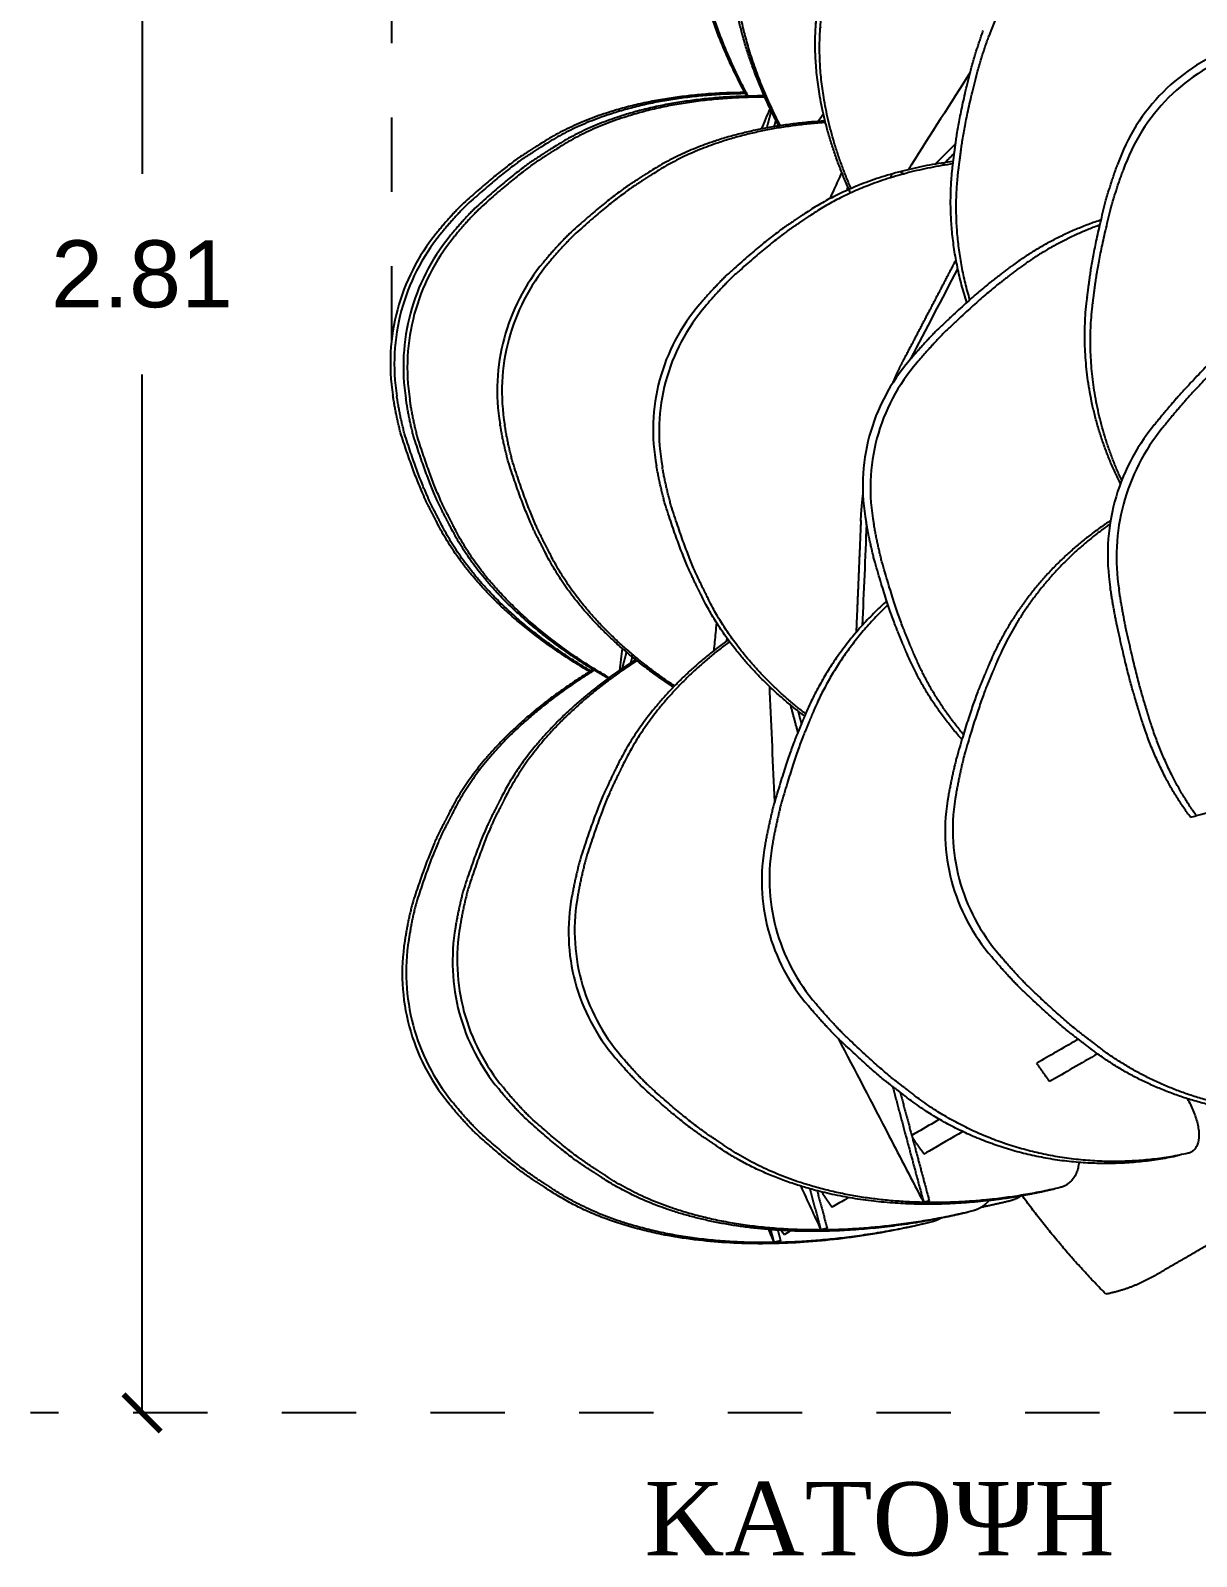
# Model space of a CAD drawing. Header units: metres. Extents: x -0.5 to 11.8, y -0.3 to 7.4.
# Drawn here: x -0.484 to 1.084, y 3.818 to 5.871 of the extents above; entities that cross this region are included whole.
import ezdxf

# ---------------------------------------------------------------- set-up
doc = ezdxf.new("R2010")
doc.units = ezdxf.units.M
doc.header["$MEASUREMENT"] = 0
doc.linetypes.add('HIDDEN', pattern=[9.525, 6.35, -3.175])
for name, color, linetype in [('a', 60, 'Continuous'), ('ΔΙΑΣΤΑΣΕΙΣ', 60, 'Continuous'), ('ΣΧΕΔΙΑ', 140, 'Continuous')]:
    doc.layers.add(name, color=color, linetype=linetype)
doc.styles.get("Standard").update_dxf_attribs({"font": 'swissel.ttf'})
doc.styles.add('style1', font='times.ttf')
doc.dimstyles.new('Copy of STANDARD_ACAD', dxfattribs={"dimtxt": 0.1, "dimasz": 0.1, "dimexe": 0.15, "dimexo": 0.0625, "dimgap": 0.09, "dimtad": 0, "dimtih": 1, "dimtoh": 1, "dimzin": 0, "dimdsep": 46, "dimtxsty": 'Standard', "dimblk": 'ARCHTICK', "dimcen": 0.09, "dimadec": 0, "dimazin": 0, "dimtfac": 1, "dimtofl": 0, "dimtmove": 0, "dimatfit": 3, "dimfxl": 1, "dimtolj": 1, "dimtzin": 0, "dimarcsym": 0})

# ---------------------------------------------------------------- blocks, each defined once
blk = doc.blocks.new('_ArchTick')
at = {"color": 0, "linetype": 'ByBlock', "const_width": 0.15}
blk.add_lwpolyline([(-0.5, -0.5), (0.5, 0.5)], dxfattribs=at)
blk = doc.blocks.new('*D5')
at = {"layer": 'Defpoints', "color": 0, "linetype": 'HIDDEN', "ltscale": 0.01, "transparency": 16777216}
for p in [(-0.3339, 6.8219), (1.3996, 6.8219), (1.8164, 4.0109)]:
    blk.add_point(p, dxfattribs=at)
at = {"layer": 'ΔΙΑΣΤΑΣΕΙΣ', "color": 0, "linetype": 'HIDDEN', "lineweight": -2, "ltscale": 0.01, "transparency": 16777216}
for p, q in [((1.3371, 6.8219), (-0.4839, 6.8219)), ((1.7539, 4.0109), (-0.4839, 4.0109))]:
    blk.add_line(p, q, dxfattribs=at)
at = {"layer": 'ΔΙΑΣΤΑΣΕΙΣ', "color": 0, "linetype": 'Continuous', "lineweight": -2, "ltscale": 0.01, "transparency": 16777216}
for p, q in [((-0.3339, 6.8219), (-0.3339, 5.6778)), ((-0.3339, 4.0109), (-0.3339, 5.4078))]:
    blk.add_line(p, q, dxfattribs=at)
at = {"layer": 'ΔΙΑΣΤΑΣΕΙΣ', "color": 0, "linetype": 'HIDDEN', "lineweight": -2, "ltscale": 0.01, "transparency": 16777216, "xscale": 0.05, "yscale": 0.05, "zscale": 0.05}
for p, rotation in [((-0.3339, 6.8219), 90), ((-0.3339, 4.0109), 270)]:
    blk.add_blockref('_ArchTick', p, dxfattribs=dict(at, rotation=rotation))
at = {"layer": 'ΔΙΑΣΤΑΣΕΙΣ', "color": 0, "linetype": 'HIDDEN', "lineweight": 5, "ltscale": 0.01, "transparency": 16777216, "insert": (-0.3339, 5.5428), "char_height": 0.09, "attachment_point": 5}
blk.add_mtext('\\A1;2.81', dxfattribs=at)
blk = doc.blocks.new('*D13')
at = {"layer": 'a', "color": 0, "linetype": 'HIDDEN', "lineweight": -2, "ltscale": 0.01, "transparency": 16777216}
for p, q in [((0.0019, 5.4537), (0.0019, 7.3854)), ((3.6134, 5.4385), (3.6134, 7.3854))]:
    blk.add_line(p, q, dxfattribs=at)
at = {"layer": 'a', "color": 0, "linetype": 'Continuous', "lineweight": -2, "ltscale": 0.01, "transparency": 16777216}
for p, q in [((0.0019, 7.2354), (1.5145, 7.2354)), ((3.6134, 7.2354), (1.9345, 7.2354))]:
    blk.add_line(p, q, dxfattribs=at)
at = {"layer": 'Defpoints', "color": 0, "linetype": 'HIDDEN', "ltscale": 0.01, "transparency": 16777216}
for p in [(3.6134, 7.2354), (0.0019, 5.3912), (3.6134, 5.376)]:
    blk.add_point(p, dxfattribs=at)
at = {"layer": 'a', "color": 0, "linetype": 'HIDDEN', "lineweight": -2, "ltscale": 0.01, "transparency": 16777216, "xscale": 0.05, "yscale": 0.05, "zscale": 0.05, "rotation": 180}
blk.add_blockref('_ArchTick', (0.0019, 7.2354), dxfattribs=at)
at = {"layer": 'a', "color": 0, "linetype": 'HIDDEN', "lineweight": -2, "ltscale": 0.01, "transparency": 16777216, "xscale": 0.05, "yscale": 0.05, "zscale": 0.05}
blk.add_blockref('_ArchTick', (3.6134, 7.2354), dxfattribs=at)
at = {"layer": 'a', "color": 0, "linetype": 'HIDDEN', "lineweight": 5, "ltscale": 0.01, "transparency": 16777216, "insert": (1.7245, 7.2354), "char_height": 0.09, "attachment_point": 5}
blk.add_mtext('\\A1;3.61', dxfattribs=at)

msp = doc.modelspace()

# ---------------------------------------------------------------- linework, layer by layer
at = {"layer": 'ΣΧΕΔΙΑ'}
for points, weights, degree, knots in [([(0.4779, 5.7853), (0.4024, 5.9251), (0.4081, 6.0425), (0.4088, 6.0567), (0.4095, 6.0709), (0.4113, 6.1079), (0.4264, 6.1766)], [0.945260199477, 0.936331813831, 1, 1, 1, 0.970376548073, 0.948940508878], 2, [3.5270204, 3.5270204, 3.5270204, 3.7990306, 3.7990306, 3.8560209, 3.8560209, 3.9482049, 3.9482049, 3.9482049]), ([(0.4813, 5.7824), (0.4063, 5.9216), (0.412, 6.0386), (0.4127, 6.0528), (0.4134, 6.067), (0.4152, 6.104), (0.4303, 6.1728)], [0.945196662707, 0.936561729124, 1, 1, 1, 0.970376548073, 0.948940508878], 2, [3.5280027, 3.5280027, 3.5280027, 3.7990306, 3.7990306, 3.8560209, 3.8560209, 3.9482049, 3.9482049, 3.9482049]), ([(0.5102, 5.7669), (0.453, 5.888), (0.4584, 5.9922), (0.4592, 6.0063), (0.4599, 6.0205), (0.4618, 6.0573), (0.4766, 6.1263)], [0.944190131274, 0.942911720493, 1, 1, 1, 0.970376548073, 0.948940508878], 2, [3.5551318, 3.5551318, 3.5551318, 3.7990306, 3.7990306, 3.8560209, 3.8560209, 3.9482049, 3.9482049, 3.9482049]), ([(0.5245, 5.7427), (0.5243, 5.743), (0.5241, 5.7434), (0.524, 5.7437), (0.4795, 5.8309), (0.4592, 5.914), (0.4631, 5.9876), (0.4635, 5.997), (0.464, 6.0065), (0.4645, 6.0159), (0.4658, 6.0402), (0.4713, 6.0754), (0.4812, 6.1218)], [1, 1, 1, 1, 0.995596382877, 1.01509493889, 1.05849566803, 1.05849566803, 1.05849566803, 1.05849566803, 1.03759147101, 1.01957605429, 1.00444941787], 3, [3.5353324, 3.5353324, 3.5353324, 3.5353324, 3.536269, 3.536269, 3.536269, 3.7990306, 3.7990306, 3.7990306, 3.8560209, 3.8560209, 3.8560209, 3.9482049, 3.9482049, 3.9482049, 3.9482049]), ([(0.619, 5.6522), (0.5646, 5.7707), (0.5723, 5.8784), (0.5732, 5.8923), (0.5742, 5.9062), (0.5768, 5.9424), (0.5917, 6.0112)], [0.944445598201, 0.940183656396, 1, 1, 1, 0.970376548073, 0.948940508878], 2, [3.5434767, 3.5434767, 3.5434767, 3.7990306, 3.7990306, 3.8560209, 3.8560209, 3.9482049, 3.9482049, 3.9482049]), ([(0.6196, 5.6582), (0.571, 5.7706), (0.5782, 5.8725), (0.5792, 5.8864), (0.5801, 5.9003), (0.5827, 5.9365), (0.5977, 6.0053)], [0.944178759653, 0.943198513423, 1, 1, 1, 0.970376548073, 0.948940508878], 2, [3.5563571, 3.5563571, 3.5563571, 3.7990306, 3.7990306, 3.8560209, 3.8560209, 3.9482049, 3.9482049, 3.9482049]), ([(0.7753, 5.505), (0.7447, 5.5992), (0.757, 5.6937), (0.7587, 5.7068), (0.7604, 5.72), (0.7648, 5.7543), (0.7815, 5.8214)], [0.944162747763, 0.944347837743, 1, 1, 1, 0.970376548073, 0.948940508878], 2, [3.5612674, 3.5612674, 3.5612674, 3.7990306, 3.7990306, 3.8560209, 3.8560209, 3.9482049, 3.9482049, 3.9482049]), ([(0.7794, 5.5086), (0.753, 5.5976), (0.7645, 5.6861), (0.7662, 5.6993), (0.7679, 5.7125), (0.7724, 5.7468), (0.7891, 5.8139)], [0.94437511848, 0.947610726333, 1, 1, 1, 0.970376548073, 0.948940508878], 2, [3.5752074, 3.5752074, 3.5752074, 3.7990306, 3.7990306, 3.8560209, 3.8560209, 3.9482049, 3.9482049, 3.9482049]), ([(0.4768, 5.7873), (0.3072, 5.7861), (0.2029, 5.7189), (0.1909, 5.7112), (0.179, 5.7035), (0.1479, 5.6834), (0.0958, 5.636)], [0.946373224885, 0.933050747624, 1, 1, 1, 0.970376548073, 0.948940508878], 2, [3.5130027, 3.5130027, 3.5130027, 3.7990306, 3.7990306, 3.8560209, 3.8560209, 3.9482049, 3.9482049, 3.9482049]), ([(0.4776, 5.7859), (0.311, 5.7837), (0.2082, 5.7175), (0.1963, 5.7098), (0.1843, 5.7021), (0.1532, 5.682), (0.1011, 5.6346)], [0.94602780551, 0.933955498017, 1, 1, 1, 0.970376548073, 0.948940508878], 2, [3.5168681, 3.5168681, 3.5168681, 3.7990306, 3.7990306, 3.8560209, 3.8560209, 3.9482049, 3.9482049, 3.9482049]), ([(0.4799, 5.7824), (0.3199, 5.7783), (0.2204, 5.7142), (0.2085, 5.7065), (0.1965, 5.6988), (0.1654, 5.6787), (0.1133, 5.6313)], [0.945368144957, 0.935955955686, 1, 1, 1, 0.970376548073, 0.948940508878], 2, [3.5254146, 3.5254146, 3.5254146, 3.7990306, 3.7990306, 3.8560209, 3.8560209, 3.9482049, 3.9482049, 3.9482049]), ([(0.5036, 5.7812), (0.3313, 5.7808), (0.2257, 5.7128), (0.2138, 5.7051), (0.2018, 5.6974), (0.1707, 5.6773), (0.1186, 5.6299)], [0.94670494322, 0.932246373065, 1, 1, 1, 0.970376548073, 0.948940508878], 2, [3.5095662, 3.5095662, 3.5095662, 3.7990306, 3.7990306, 3.8560209, 3.8560209, 3.9482049, 3.9482049, 3.9482049]), ([(0.5847, 5.749), (0.4408, 5.7405), (0.3477, 5.6801), (0.3358, 5.6724), (0.3239, 5.6647), (0.2929, 5.6446), (0.2406, 5.5972)], [0.944553807926, 0.939485544429, 1, 1, 1, 0.970376548073, 0.948940508878], 2, [3.5404941, 3.5404941, 3.5404941, 3.7990306, 3.7990306, 3.8560209, 3.8560209, 3.9482049, 3.9482049, 3.9482049]), ([(0.5852, 5.747), (0.4451, 5.7376), (0.354, 5.6784), (0.3421, 5.6707), (0.3302, 5.663), (0.2992, 5.6429), (0.2469, 5.5956)], [0.944375990616, 0.940706480552, 1, 1, 1, 0.970376548073, 0.948940508878], 2, [3.5457104, 3.5457104, 3.5457104, 3.7990306, 3.7990306, 3.8560209, 3.8560209, 3.9482049, 3.9482049, 3.9482049]), ([(0.7572, 5.6946), (0.6392, 5.6797), (0.5567, 5.624), (0.5452, 5.6162), (0.5336, 5.6084), (0.5035, 5.5881), (0.4514, 5.5407)], [0.944164932788, 0.944557723952, 1, 1, 1, 0.970376548073, 0.948940508878], 2, [3.5621641, 3.5621641, 3.5621641, 3.7990306, 3.7990306, 3.8560209, 3.8560209, 3.9482049, 3.9482049, 3.9482049]), ([(0.7567, 5.6913), (0.6441, 5.6754), (0.5648, 5.6219), (0.5532, 5.6141), (0.5417, 5.6063), (0.5116, 5.5859), (0.4594, 5.5386)], [0.944266386344, 0.9465748972, 1, 1, 1, 0.970376548073, 0.948940508878], 2, [3.570782, 3.570782, 3.570782, 3.7990306, 3.7990306, 3.8560209, 3.8560209, 3.9482049, 3.9482049, 3.9482049]), ([(0.9819, 5.2611), (0.9205, 5.3834), (0.9374, 5.5132), (0.9391, 5.5263), (0.9409, 5.5395), (0.9453, 5.5738), (0.962, 5.6409)], [0.950693917172, 0.925064458155, 1, 1, 1, 0.970376548073, 0.948940508878], 2, [3.4788828, 3.4788828, 3.4788828, 3.7990306, 3.7990306, 3.8560209, 3.8560209, 3.9482049, 3.9482049, 3.9482049]), ([(0.9836, 5.2656), (0.929, 5.3829), (0.945, 5.5057), (0.9467, 5.5188), (0.9484, 5.532), (0.9529, 5.5663), (0.9696, 5.6334)], [0.948378387876, 0.928818504373, 1, 1, 1, 0.970376548073, 0.948940508878], 2, [3.4949213, 3.4949213, 3.4949213, 3.7990306, 3.7990306, 3.8560209, 3.8560209, 3.9482049, 3.9482049, 3.9482049]), ([(0.956, 5.6159), (0.887, 5.5931), (0.8312, 5.5504), (0.8206, 5.5423), (0.8101, 5.5343), (0.7826, 5.5132), (0.7328, 5.4652)], [0.947745155919, 0.958306688368, 1, 1, 1, 0.970376548073, 0.948940508878], 2, [3.6209039, 3.6209039, 3.6209039, 3.7990306, 3.7990306, 3.8560209, 3.8560209, 3.9482049, 3.9482049, 3.9482049]), ([(0.9544, 5.6091), (0.8923, 5.5866), (0.8415, 5.5477), (0.8309, 5.5396), (0.8204, 5.5315), (0.7929, 5.5105), (0.7431, 5.4625)], [0.949774947572, 0.961865456652, 1, 1, 1, 0.970376548073, 0.948940508878], 2, [3.636108, 3.636108, 3.636108, 3.7990306, 3.7990306, 3.8560209, 3.8560209, 3.9482049, 3.9482049, 3.9482049]), ([(0.6911, 5.4289), (0.6914, 5.4295), (0.6917, 5.4301), (0.692, 5.4307), (0.715, 5.4745), (0.7379, 5.5184), (0.7608, 5.5623)], [1, 0.999996808006, 0.999996808006, 1, 1, 1, 1], 3, [2.7942615, 2.7942615, 2.7942615, 2.7942615, 2.7996615, 2.7996615, 2.7996615, 2.9535433, 2.9535433, 2.9535433, 2.9535433]), ([(1.2744, 5.5527), (1.2077, 5.5245), (1.1457, 5.4662), (1.1366, 5.4577), (1.1276, 5.4492), (1.1041, 5.4271), (1.0591, 5.3778)], [0.944259782733, 0.946497234703, 1, 1, 1, 0.970376548073, 0.948940508878], 2, [3.5704502, 3.5704502, 3.5704502, 3.7990306, 3.7990306, 3.8560209, 3.8560209, 3.9482049, 3.9482049, 3.9482049]), ([(1.2802, 5.5469), (1.2166, 5.5186), (1.1575, 5.463), (1.1485, 5.4546), (1.1394, 5.4461), (1.1159, 5.424), (1.0709, 5.3747)], [0.944564890513, 0.948904416698, 1, 1, 1, 0.970376548073, 0.948940508878], 2, [3.5807345, 3.5807345, 3.5807345, 3.7990306, 3.7990306, 3.8560209, 3.8560209, 3.9482049, 3.9482049, 3.9482049]), ([(0.6761, 5.3971), (0.6808, 5.408), (0.6857, 5.4185), (0.691, 5.4287), (0.691, 5.4288), (0.6911, 5.4288), (0.6911, 5.4289)], [0.984175700848, 0.988157657834, 0.993060244403, 0.998883460554, 0.998883460554, 0.998883460554, 0.998883460554], 3, [2.70354275, 2.70354275, 2.70354275, 2.70354275, 2.79394106, 2.79394106, 2.79394106, 2.79426152, 2.79426152, 2.79426152, 2.79426152]), ([(0.268, 5.0082), (0.1218, 5.0941), (0.065, 5.2044), (0.0585, 5.2171), (0.052, 5.2297), (0.0351, 5.2627), (0.0137, 5.3297)], [0.946377627876, 0.933039689982, 1, 1, 1, 0.970376548073, 0.948940508878], 2, [3.5129555, 3.5129555, 3.5129555, 3.7990306, 3.7990306, 3.8560209, 3.8560209, 3.9482049, 3.9482049, 3.9482049]), ([(0.2695, 5.0091), (0.1263, 5.0943), (0.0703, 5.203), (0.0638, 5.2157), (0.0573, 5.2283), (0.0404, 5.2613), (0.0191, 5.3283)], [0.946033457827, 0.933940048519, 1, 1, 1, 0.970376548073, 0.948940508878], 2, [3.5168021, 3.5168021, 3.5168021, 3.7990306, 3.7990306, 3.8560209, 3.8560209, 3.9482049, 3.9482049, 3.9482049]), ([(0.2728, 5.0111), (0.1366, 5.0947), (0.0825, 5.1998), (0.076, 5.2124), (0.0695, 5.225), (0.0526, 5.258), (0.0312, 5.325)], [0.945348261199, 0.936023885093, 1, 1, 1, 0.970376548073, 0.948940508878], 2, [3.5257049, 3.5257049, 3.5257049, 3.7990306, 3.7990306, 3.8560209, 3.8560209, 3.9482049, 3.9482049, 3.9482049]), ([(0.2943, 5), (0.1453, 5.0866), (0.0878, 5.1984), (0.0814, 5.211), (0.0749, 5.2236), (0.0579, 5.2566), (0.0366, 5.3236)], [0.946711313593, 0.932231456449, 1, 1, 1, 0.970376548073, 0.948940508878], 2, [3.5095024, 3.5095024, 3.5095024, 3.7990306, 3.7990306, 3.8560209, 3.8560209, 3.9482049, 3.9482049, 3.9482049]), ([(0.3807, 4.9874), (0.2602, 5.0667), (0.2098, 5.1656), (0.2034, 5.1783), (0.1969, 5.1909), (0.1802, 5.2238), (0.1585, 5.2909)], [0.944555739319, 0.939474028311, 1, 1, 1, 0.970376548073, 0.948940508878], 2, [3.5404449, 3.5404449, 3.5404449, 3.7990306, 3.7990306, 3.8560209, 3.8560209, 3.9482049, 3.9482049, 3.9482049]), ([(0.3821, 4.9889), (0.2654, 5.0672), (0.2161, 5.164), (0.2097, 5.1766), (0.2032, 5.1892), (0.1865, 5.2221), (0.1648, 5.2893)], [0.944377828365, 0.940691664743, 1, 1, 1, 0.970376548073, 0.948940508878], 2, [3.5456471, 3.5456471, 3.5456471, 3.7990306, 3.7990306, 3.8560209, 3.8560209, 3.9482049, 3.9482049, 3.9482049]), ([(0.5571, 4.9483), (0.4624, 5.0201), (0.4188, 5.1096), (0.4127, 5.1221), (0.4066, 5.1346), (0.3907, 5.1673), (0.3693, 5.2344)], [0.944165247606, 0.944579350971, 1, 1, 1, 0.970376548073, 0.948940508878], 2, [3.5622565, 3.5622565, 3.5622565, 3.7990306, 3.7990306, 3.8560209, 3.8560209, 3.9482049, 3.9482049, 3.9482049]), ([(0.5584, 4.9514), (0.4688, 5.0214), (0.4269, 5.1074), (0.4208, 5.12), (0.4147, 5.1325), (0.3988, 5.1652), (0.3774, 5.2323)], [0.944266776157, 0.946579403652, 1, 1, 1, 0.970376548073, 0.948940508878], 2, [3.5708013, 3.5708013, 3.5708013, 3.7990306, 3.7990306, 3.8560209, 3.8560209, 3.9482049, 3.9482049, 3.9482049]), ([(0.6328, 5.2114), (0.6328, 5.2107), (0.6327, 5.2101), (0.6327, 5.2094), (0.6307, 5.16), (0.6286, 5.1107), (0.6265, 5.0613), (0.6264, 5.0612), (0.6264, 5.0611), (0.6264, 5.061)], [1, 0.999996848443, 0.999996848443, 1, 1, 1, 1, 1, 1, 1], 3, [-2.2217928, -2.2217928, -2.2217928, -2.2217928, -2.2164284, -2.2164284, -2.2164284, -2.0627754, -2.0627754, -2.0627754, -2.062505, -2.062505, -2.062505, -2.062505]), ([(0.9686, 5.2114), (0.8543, 5.1362), (0.804, 5.0153), (0.7989, 5.003), (0.7938, 4.9907), (0.7805, 4.9588), (0.7615, 4.8923)], [0.95070240983, 0.925052046749, 1, 1, 1, 0.970376548073, 0.948940508878], 2, [3.4788298, 3.4788298, 3.4788298, 3.7990306, 3.7990306, 3.8560209, 3.8560209, 3.9482049, 3.9482049, 3.9482049]), ([(0.9678, 5.2066), (0.8619, 5.1324), (0.8143, 5.018), (0.8092, 5.0058), (0.8041, 4.9935), (0.7908, 4.9616), (0.7717, 4.8951)], [0.948375423441, 0.928823899344, 1, 1, 1, 0.970376548073, 0.948940508878], 2, [3.4949443, 3.4949443, 3.4949443, 3.7990306, 3.7990306, 3.8560209, 3.8560209, 3.9482049, 3.9482049, 3.9482049]), ([(0.7687, 4.9169), (0.7204, 4.9711), (0.6934, 5.0359), (0.6883, 5.0482), (0.6832, 5.0605), (0.6699, 5.0924), (0.6508, 5.1589)], [0.947761192641, 0.958338306772, 1, 1, 1, 0.970376548073, 0.948940508878], 2, [3.621039, 3.621039, 3.621039, 3.7990306, 3.7990306, 3.8560209, 3.8560209, 3.9482049, 3.9482049, 3.9482049]), ([(0.7709, 4.9235), (0.7283, 4.974), (0.7037, 5.0332), (0.6986, 5.0455), (0.6935, 5.0577), (0.6802, 5.0897), (0.6611, 5.1561)], [0.949764841749, 0.961849512138, 1, 1, 1, 0.970376548073, 0.948940508878], 2, [3.6360399, 3.6360399, 3.6360399, 3.7990306, 3.7990306, 3.8560209, 3.8560209, 3.9482049, 3.9482049, 3.9482049]), ([(0.6678, 5.1034), (0.5941, 5.0372), (0.5575, 4.9492), (0.5524, 4.9369), (0.5473, 4.9247), (0.534, 4.8927), (0.5149, 4.8263)], [0.944162560334, 0.944317119436, 1, 1, 1, 0.970376548073, 0.948940508878], 2, [3.5611361, 3.5611361, 3.5611361, 3.7990306, 3.7990306, 3.8560209, 3.8560209, 3.9482049, 3.9482049, 3.9482049]), ([(0.6694, 5.0982), (0.6021, 5.0344), (0.5678, 4.952), (0.5627, 4.9397), (0.5576, 4.9275), (0.5443, 4.8955), (0.5252, 4.829)], [0.944377018348, 0.947626073023, 1, 1, 1, 0.970376548073, 0.948940508878], 2, [3.575273, 3.575273, 3.575273, 3.7990306, 3.7990306, 3.8560209, 3.8560209, 3.9482049, 3.9482049, 3.9482049]), ([(1.0762, 4.8124), (1.0324, 4.8702), (1.0079, 4.9517), (1.0043, 4.9636), (1.0007, 4.9754), (0.9914, 5.0063), (0.977, 5.0715)], [0.944258558023, 0.946482545649, 1, 1, 1, 0.970376548073, 0.948940508878], 2, [3.5703875, 3.5703875, 3.5703875, 3.7990306, 3.7990306, 3.8560209, 3.8560209, 3.9482049, 3.9482049, 3.9482049]), ([(0.4544, 5.051), (0.3514, 4.9765), (0.3052, 4.8816), (0.2991, 4.8691), (0.293, 4.8565), (0.2771, 4.8239), (0.2556, 4.7568)], [0.944297544955, 0.941412352795, 1, 1, 1, 0.970376548073, 0.948940508878], 2, [3.5487261, 3.5487261, 3.5487261, 3.7990306, 3.7990306, 3.8560209, 3.8560209, 3.9482049, 3.9482049, 3.9482049]), ([(1.0841, 4.8145), (1.0431, 4.8709), (1.0197, 4.9486), (1.0161, 4.9604), (1.0125, 4.9723), (1.0032, 5.0032), (0.9889, 5.0684)], [0.944562658244, 0.948891256552, 1, 1, 1, 0.970376548073, 0.948940508878], 2, [3.5806782, 3.5806782, 3.5806782, 3.7990306, 3.7990306, 3.8560209, 3.8560209, 3.9482049, 3.9482049, 3.9482049]), ([(0.4564, 5.0487), (0.358, 4.9757), (0.3133, 4.8838), (0.3072, 4.8712), (0.3011, 4.8587), (0.2852, 4.8261), (0.2637, 4.759)], [0.944180341497, 0.943153723476, 1, 1, 1, 0.970376548073, 0.948940508878], 2, [3.5561657, 3.5561657, 3.5561657, 3.7990306, 3.7990306, 3.8560209, 3.8560209, 3.9482049, 3.9482049, 3.9482049]), ([(0.2699, 5.0093), (0.1347, 4.926), (0.081, 4.8215), (0.0745, 4.8089), (0.068, 4.7963), (0.0511, 4.7633), (0.0297, 4.6963)], [0.945252455591, 0.936359473453, 1, 1, 1, 0.970376548073, 0.948940508878], 2, [3.5271386, 3.5271386, 3.5271386, 3.7990306, 3.7990306, 3.8560209, 3.8560209, 3.9482049, 3.9482049, 3.9482049]), ([(0.2744, 5.0102), (0.1399, 4.9271), (0.0863, 4.823), (0.0798, 4.8103), (0.0733, 4.7977), (0.0564, 4.7648), (0.035, 4.6977)], [0.945197302591, 0.93655937897, 1, 1, 1, 0.970376548073, 0.948940508878], 2, [3.5279927, 3.5279927, 3.5279927, 3.7990306, 3.7990306, 3.8560209, 3.8560209, 3.9482049, 3.9482049, 3.9482049]), ([(0.3316, 5.023), (0.2075, 4.9426), (0.156, 4.8416), (0.1496, 4.829), (0.1431, 4.8164), (0.1264, 4.7835), (0.1047, 4.7164)], [0.944781435387, 0.9382815956, 1, 1, 1, 0.970376548073, 0.948940508878], 2, [3.5353505, 3.5353505, 3.5353505, 3.7990306, 3.7990306, 3.8560209, 3.8560209, 3.9482049, 3.9482049, 3.9482049]), ([(0.2932, 4.9992), (0.1939, 4.9266), (0.1497, 4.8399), (0.1433, 4.8273), (0.1369, 4.8147), (0.1201, 4.7818), (0.0984, 4.7147)], [0.944267283624, 0.946585257687, 1, 1, 1, 0.970376548073, 0.948940508878], 2, [3.5708263, 3.5708263, 3.5708263, 3.7990306, 3.7990306, 3.8560209, 3.8560209, 3.9482049, 3.9482049, 3.9482049]), ([(1.2182, 4.4126), (1.0612, 4.4096), (0.9419, 4.5008), (0.9313, 4.5089), (0.9208, 4.517), (0.8933, 4.538), (0.8435, 4.586)], [0.959420371672, 0.91497330169, 1, 1, 1, 0.970376548073, 0.948940508878], 2, [3.4357703, 3.4357703, 3.4357703, 3.7990306, 3.7990306, 3.8560209, 3.8560209, 3.9482049, 3.9482049, 3.9482049]), ([(1.2208, 4.4153), (1.0681, 4.4149), (0.9522, 4.5036), (0.9416, 4.5117), (0.9311, 4.5197), (0.9036, 4.5408), (0.8538, 4.5888)], [0.957245805125, 0.917133172661, 1, 1, 1, 0.970376548073, 0.948940508878], 2, [3.4449979, 3.4449979, 3.4449979, 3.7990306, 3.7990306, 3.8560209, 3.8560209, 3.9482049, 3.9482049, 3.9482049]), ([(1.0595, 4.3568), (0.8551, 4.3125), (0.6953, 4.4348), (0.6848, 4.4428), (0.6742, 4.4509), (0.6467, 4.4719), (0.597, 4.5199)], [0.99806519434, 0.88930019173, 1, 1, 1, 0.970376548073, 0.948940508878], 2, [3.3260868, 3.3260868, 3.3260868, 3.7990306, 3.7990306, 3.8560209, 3.8560209, 3.9482049, 3.9482049, 3.9482049]), ([(1.073, 4.3602), (0.867, 4.3141), (0.7056, 4.4375), (0.6951, 4.4456), (0.6845, 4.4537), (0.657, 4.4747), (0.6073, 4.5227)], [1, 0.888324260259, 1, 1, 1, 0.970376548073, 0.948940508878], 2, [3.3219173, 3.3219173, 3.3219173, 3.7990306, 3.7990306, 3.8560209, 3.8560209, 3.9482049, 3.9482049, 3.9482049]), ([(0.8049, 4.2965), (0.5852, 4.2711), (0.443, 4.3672), (0.4315, 4.375), (0.4199, 4.3828), (0.3898, 4.4031), (0.3377, 4.4505)], [0.967405110848, 0.908136604002, 1, 1, 1, 0.970376548073, 0.948940508878], 2, [3.4065618, 3.4065618, 3.4065618, 3.7990306, 3.7990306, 3.8560209, 3.8560209, 3.9482049, 3.9482049, 3.9482049]), ([(0.7173, 4.2941), (0.5577, 4.2973), (0.4511, 4.3693), (0.4396, 4.3771), (0.428, 4.3849), (0.3979, 4.4053), (0.3458, 4.4526)], [0.948023951173, 0.929477585164, 1, 1, 1, 0.970376548073, 0.948940508878], 2, [3.497737, 3.497737, 3.497737, 3.7990306, 3.7990306, 3.8560209, 3.8560209, 3.9482049, 3.9482049, 3.9482049]), ([(0.5085, 4.2577), (0.3751, 4.2687), (0.2876, 4.3255), (0.2757, 4.3332), (0.2638, 4.3409), (0.2328, 4.361), (0.1805, 4.4083)], [0.944190381518, 0.942906145518, 1, 1, 1, 0.970376548073, 0.948940508878], 2, [3.555108, 3.555108, 3.555108, 3.7990306, 3.7990306, 3.8560209, 3.8560209, 3.9482049, 3.9482049, 3.9482049]), ([(0.579, 4.257), (0.4035, 4.256), (0.2938, 4.3272), (0.282, 4.3349), (0.2701, 4.3426), (0.2391, 4.3627), (0.1867, 4.41)], [0.948023951173, 0.929477585164, 1, 1, 1, 0.970376548073, 0.948940508878], 2, [3.497737, 3.497737, 3.497737, 3.7990306, 3.7990306, 3.8560209, 3.8560209, 3.9482049, 3.9482049, 3.9482049]), ([(0.7232, 4.2665), (0.4016, 4.1894), (0.2188, 4.3071), (0.2069, 4.3148), (0.195, 4.3225), (0.1638, 4.3425), (0.1118, 4.3899)], [1, 0.888324260259, 1, 1, 1, 0.970376548073, 0.948940508878], 2, [3.3219173, 3.3219173, 3.3219173, 3.7990306, 3.7990306, 3.8560209, 3.8560209, 3.9482049, 3.9482049, 3.9482049]), ([(0.516, 4.2401), (0.3344, 4.2375), (0.2241, 4.3085), (0.2122, 4.3162), (0.2003, 4.3239), (0.1691, 4.344), (0.1171, 4.3914)], [0.948023951173, 0.929477585164, 1, 1, 1, 0.970376548073, 0.948940508878], 2, [3.497737, 3.497737, 3.497737, 3.7990306, 3.7990306, 3.8560209, 3.8560209, 3.9482049, 3.9482049, 3.9482049])]:
    msp.add_rational_spline(points, weights, degree=degree, knots=knots, dxfattribs=at)
for points, degree, knots in [([(0.964, 6.0222), (0.927, 6.0091), (0.8935, 5.9882), (0.839, 5.9337), (0.8181, 5.9003), (0.805, 5.8632)], 3, [0, 0, 0, 0, 0.500337, 0.500337, 1.000843, 1.000843, 1.000843, 1.000843]), ([(1.1369, 5.8493), (1.0999, 5.8362), (1.0665, 5.8152), (1.012, 5.7608), (0.991, 5.7273), (0.9779, 5.6903)], 3, [0, 0, 0, 0, 0.500337, 0.500337, 1.000843, 1.000843, 1.000843, 1.000843]), ([(1.1445, 5.8418), (1.1075, 5.8287), (1.074, 5.8077), (1.0195, 5.7533), (0.9986, 5.7198), (0.9855, 5.6828)], 3, [0, 0, 0, 0, 0.500337, 0.500337, 1.000843, 1.000843, 1.000843, 1.000843]), ([(0.0616, 5.5975), (0.0372, 5.5673), (0.0194, 5.5323), (-0.0005, 5.4578), (-0.0027, 5.4186), (0.0034, 5.3803)], 3, [0, 0, 0, 0, 0.500337, 0.500337, 1.000843, 1.000843, 1.000843, 1.000843]), ([(0.0669, 5.5961), (0.0425, 5.5659), (0.0247, 5.5309), (0.0048, 5.4564), (0.0026, 5.4172), (0.0087, 5.3789)], 3, [0, 0, 0, 0, 0.500337, 0.500337, 1.000843, 1.000843, 1.000843, 1.000843]), ([(0.0791, 5.5928), (0.0547, 5.5626), (0.0369, 5.5276), (0.017, 5.4531), (0.0148, 5.4139), (0.0209, 5.3756)], 3, [0, 0, 0, 0, 0.500337, 0.500337, 1.000843, 1.000843, 1.000843, 1.000843]), ([(0.0844, 5.5914), (0.06, 5.5612), (0.0422, 5.5262), (0.0223, 5.4517), (0.0201, 5.4125), (0.0262, 5.3742)], 3, [0, 0, 0, 0, 0.500337, 0.500337, 1.000843, 1.000843, 1.000843, 1.000843]), ([(0.2058, 5.5588), (0.1809, 5.5288), (0.1629, 5.4938), (0.1429, 5.4194), (0.141, 5.3801), (0.1476, 5.3416)], 3, [0, 0, 0, 0, 0.500337, 0.500337, 1.000843, 1.000843, 1.000843, 1.000843]), ([(0.2121, 5.5571), (0.1872, 5.5271), (0.1691, 5.4922), (0.1492, 5.4177), (0.1473, 5.3784), (0.1539, 5.3399)], 3, [0, 0, 0, 0, 0.500337, 0.500337, 1.000843, 1.000843, 1.000843, 1.000843]), ([(0.4161, 5.5024), (0.3905, 5.4726), (0.3721, 5.4377), (0.3522, 5.3633), (0.3507, 5.3238), (0.3579, 5.2852)], 3, [0, 0, 0, 0, 0.500337, 0.500337, 1.000843, 1.000843, 1.000843, 1.000843]), ([(0.4241, 5.5003), (0.3986, 5.4704), (0.3802, 5.4355), (0.3602, 5.3611), (0.3588, 5.3217), (0.3659, 5.2831)], 3, [0, 0, 0, 0, 0.500337, 0.500337, 1.000843, 1.000843, 1.000843, 1.000843]), ([(0.6981, 5.4268), (0.6726, 5.3969), (0.6541, 5.362), (0.6341, 5.2876), (0.6327, 5.2482), (0.6399, 5.2095)], 3, [0, 0, 0, 0, 0.500337, 0.500337, 1.000843, 1.000843, 1.000843, 1.000843]), ([(0.7084, 5.424), (0.6829, 5.3942), (0.6644, 5.3593), (0.6444, 5.2849), (0.643, 5.2454), (0.6502, 5.2068)], 3, [0, 0, 0, 0, 0.500337, 0.500337, 1.000843, 1.000843, 1.000843, 1.000843]), ([(1.0264, 5.3388), (1.002, 5.3087), (0.984, 5.2737), (0.9641, 5.1993), (0.9622, 5.16), (0.9682, 5.1216)], 3, [0, 0, 0, 0, 0.500337, 0.500337, 1.000843, 1.000843, 1.000843, 1.000843]), ([(1.0382, 5.3357), (1.0138, 5.3056), (0.9958, 5.2706), (0.9759, 5.1961), (0.974, 5.1568), (0.98, 5.1185)], 3, [0, 0, 0, 0, 0.500337, 0.500337, 1.000843, 1.000843, 1.000843, 1.000843]), ([(0.4373, 5.0603), (0.4365, 5.0523), (0.4358, 5.0444), (0.435, 5.0364), (0.435, 5.0364), (0.435, 5.0364), (0.435, 5.0364)], 3, [0.00052393, 0.00052393, 0.00052393, 0.00052393, 0.02580922, 0.02580922, 0.02580922, 0.02580923, 0.02580923, 0.02580923, 0.02580923]), ([(0.7506, 4.8416), (0.7434, 4.803), (0.7448, 4.7636), (0.7647, 4.6892), (0.7833, 4.6543), (0.8088, 4.6244)], 3, [0, 0, 0, 0, 0.500337, 0.500337, 1.000843, 1.000843, 1.000843, 1.000843]), ([(0.7609, 4.8444), (0.7537, 4.8058), (0.7551, 4.7664), (0.775, 4.692), (0.7935, 4.6571), (0.8191, 4.6272)], 3, [0, 0, 0, 0, 0.500337, 0.500337, 1.000843, 1.000843, 1.000843, 1.000843]), ([(0.504, 4.7756), (0.4969, 4.737), (0.4983, 4.6975), (0.5182, 4.6231), (0.5367, 4.5882), (0.5622, 4.5584)], 3, [0, 0, 0, 0, 0.500337, 0.500337, 1.000843, 1.000843, 1.000843, 1.000843]), ([(0.5143, 4.7784), (0.5071, 4.7398), (0.5085, 4.7003), (0.5285, 4.6259), (0.547, 4.591), (0.5725, 4.5612)], 3, [0, 0, 0, 0, 0.500337, 0.500337, 1.000843, 1.000843, 1.000843, 1.000843]), ([(0.2442, 4.706), (0.237, 4.6674), (0.2385, 4.6279), (0.2584, 4.5535), (0.2769, 4.5186), (0.3024, 4.4888)], 3, [0, 0, 0, 0, 0.500337, 0.500337, 1.000843, 1.000843, 1.000843, 1.000843]), ([(0.2523, 4.7082), (0.2451, 4.6695), (0.2466, 4.6301), (0.2665, 4.5557), (0.2849, 4.5208), (0.3105, 4.4909)], 3, [0, 0, 0, 0, 0.500337, 0.500337, 1.000843, 1.000843, 1.000843, 1.000843]), ([(0.0875, 4.664), (0.081, 4.6255), (0.0828, 4.5862), (0.1027, 4.5118), (0.1208, 4.4768), (0.1457, 4.4468)], 3, [0, 0, 0, 0, 0.500337, 0.500337, 1.000843, 1.000843, 1.000843, 1.000843]), ([(0.0938, 4.6657), (0.0872, 4.6272), (0.0891, 4.5879), (0.109, 4.5135), (0.1271, 4.4785), (0.152, 4.4485)], 3, [0, 0, 0, 0, 0.500337, 0.500337, 1.000843, 1.000843, 1.000843, 1.000843]), ([(0.0194, 4.6457), (0.0133, 4.6074), (0.0154, 4.5682), (0.0354, 4.4937), (0.0531, 4.4587), (0.0776, 4.4285)], 3, [0, 0, 0, 0, 0.500337, 0.500337, 1.000843, 1.000843, 1.000843, 1.000843]), ([(0.0247, 4.6472), (0.0186, 4.6089), (0.0207, 4.5696), (0.0407, 4.4952), (0.0584, 4.4601), (0.0829, 4.43)], 3, [0, 0, 0, 0, 0.500337, 0.500337, 1.000843, 1.000843, 1.000843, 1.000843]), ([(0.7389, 4.4061), (0.7288, 4.4002), (0.7161, 4.3929), (0.7039, 4.3859), (0.7012, 4.3843)], 3, [7.38181077, 7.38181077, 7.38181077, 7.38181077, 7.44710066, 7.46543892, 7.46543892, 7.46543892, 7.46543892]), ([(0.7701, 4.3894), (0.7543, 4.3803), (0.7367, 4.3702), (0.7199, 4.3605), (0.7176, 4.3591)], 3, [7.347905, 7.347905, 7.347905, 7.347905, 7.4471007, 7.4627964, 7.4627964, 7.4627964, 7.4627964]), ([(0.6163, 4.3007), (0.6146, 4.2997), (0.6067, 4.2951), (0.5992, 4.2908), (0.5937, 4.2876)], 3, [7.72667381, 7.72667381, 7.72667381, 7.72667381, 7.74288218, 7.80069497, 7.80069497, 7.80069497, 7.80069497]), ([(1.0245, 4.1938), (1.053, 4.2103), (1.0816, 4.2268), (1.1157, 4.2465), (1.1497, 4.2661)], 2, [2.655139, 2.655139, 2.655139, 3, 3, 3.41108, 3.41108, 3.41108])]:
    msp.add_open_spline(points, degree=degree, knots=knots, dxfattribs=at)
for points, weights, degree in [([(0.7815, 5.8214), (0.7886, 5.8462), (0.7975, 5.8708)], [0.931709150307, 0.919797461204, 0.911534052656], 2), ([(0.7891, 5.8139), (0.7962, 5.8387), (0.805, 5.8632)], [0.931709150307, 0.919797461204, 0.911534052656], 2), ([(0.4795, 5.7824), (0.4787, 5.7839), (0.4779, 5.7853)], [0.945455699585, 0.945353947636, 0.945260199477], 2), ([(0.503, 5.7827), (0.4913, 5.7827), (0.4799, 5.7824)], [0.947118302013, 0.946050300441, 0.945368144957], 2), ([(0.5787, 5.7791), (0.5786, 5.7791), (0.5785, 5.7791)], [0.957865573404, 0.957846997286, 0.95782844635], 2), ([(0.5114, 5.7644), (0.5108, 5.7657), (0.5102, 5.7669)], [0.944224119995, 0.944203792909, 0.944190131274], 2), ([(0.5224, 5.7424), (0.5167, 5.7534), (0.5114, 5.7644)], [0.945049788932, 0.944396706023, 0.944224119995], 2), ([(0.962, 5.6409), (0.9691, 5.6657), (0.9779, 5.6903)], [0.931709150307, 0.919797461204, 0.911534052656], 2), ([(0.9696, 5.6334), (0.9767, 5.6582), (0.9855, 5.6828)], [0.931709150307, 0.919797461204, 0.911534052656], 2), ([(0.0958, 5.636), (0.0776, 5.6176), (0.0616, 5.5975)], [0.931709150307, 0.919797461204, 0.911534052656], 2), ([(0.1011, 5.6346), (0.0829, 5.6162), (0.0669, 5.5961)], [0.931709150307, 0.919797461204, 0.911534052656], 2), ([(0.1133, 5.6313), (0.0951, 5.6129), (0.0791, 5.5928)], [0.931709150307, 0.919797461204, 0.911534052656], 2), ([(0.1186, 5.6299), (0.1004, 5.6115), (0.0844, 5.5914)], [0.931709150307, 0.919797461204, 0.911534052656], 2), ([(0.2406, 5.5972), (0.2222, 5.5788), (0.2058, 5.5588)], [0.931709150307, 0.919797461204, 0.911534052656], 2), ([(0.2469, 5.5956), (0.2284, 5.5772), (0.2121, 5.5571)], [0.931709150307, 0.919797461204, 0.911534052656], 2), ([(0.4514, 5.5407), (0.4328, 5.5223), (0.4161, 5.5024)], [0.931709150307, 0.919797461204, 0.911534052656], 2), ([(0.4594, 5.5386), (0.4409, 5.5202), (0.4241, 5.5003)], [0.931709150307, 0.919797461204, 0.911534052656], 2), ([(0.7328, 5.4652), (0.7149, 5.4467), (0.6981, 5.4268)], [0.931709150307, 0.919797461204, 0.911534052656], 2), ([(0.7431, 5.4625), (0.7252, 5.4439), (0.7084, 5.424)], [0.931709150307, 0.919797461204, 0.911534052656], 2), ([(0.0137, 5.3297), (0.0072, 5.3548), (0.0034, 5.3803)], [0.931709150307, 0.919797461204, 0.911534052656], 2), ([(0.0191, 5.3283), (0.0125, 5.3534), (0.0087, 5.3789)], [0.931709150307, 0.919797461204, 0.911534052656], 2), ([(0.0312, 5.325), (0.0247, 5.3501), (0.0209, 5.3756)], [0.931709150307, 0.919797461204, 0.911534052656], 2), ([(0.0366, 5.3236), (0.03, 5.3487), (0.0262, 5.3742)], [0.931709150307, 0.919797461204, 0.911534052656], 2), ([(1.0591, 5.3778), (1.0426, 5.3589), (1.0264, 5.3388)], [0.931709150307, 0.919797461204, 0.911534052656], 2), ([(1.0709, 5.3747), (1.0544, 5.3558), (1.0382, 5.3357)], [0.931709150307, 0.919797461204, 0.911534052656], 2), ([(0.1585, 5.2909), (0.1517, 5.3161), (0.1476, 5.3416)], [0.931709150307, 0.919797461204, 0.911534052656], 2), ([(0.1648, 5.2893), (0.158, 5.3144), (0.1539, 5.3399)], [0.931709150307, 0.919797461204, 0.911534052656], 2), ([(0.3693, 5.2344), (0.3624, 5.2596), (0.3579, 5.2852)], [0.931709150307, 0.919797461204, 0.911534052656], 2), ([(0.3774, 5.2323), (0.3705, 5.2574), (0.3659, 5.2831)], [0.931709150307, 0.919797461204, 0.911534052656], 2), ([(0.6328, 5.2115), (0.6334, 5.223), (0.6343, 5.2345), (0.6357, 5.2462)], [0.998890298943, 0.993097977574, 0.988216317564, 0.984245318914], 3), ([(0.6508, 5.1589), (0.6445, 5.1839), (0.6399, 5.2095)], [0.931709150307, 0.919797461204, 0.911534052656], 2), ([(0.6611, 5.1561), (0.6548, 5.1812), (0.6502, 5.2068)], [0.931709150307, 0.919797461204, 0.911534052656], 2), ([(0.977, 5.0715), (0.9722, 5.0962), (0.9682, 5.1216)], [0.931709150307, 0.919797461204, 0.911534052656], 2), ([(0.9889, 5.0684), (0.984, 5.093), (0.98, 5.1185)], [0.931709150307, 0.919797461204, 0.911534052656], 2), ([(0.2728, 5.0111), (0.2714, 5.0102), (0.2699, 5.0093)], [0.945455751529, 0.945349761532, 0.945252455591], 2), ([(0.2931, 4.9991), (0.2828, 5.005), (0.2728, 5.0111)], [0.947123359468, 0.946036271565, 0.945348261199], 2), ([(0.2744, 5.0121), (0.2744, 5.0121), (0.2744, 5.012)], [0.945574989146, 0.945571929304, 0.94556887609], 2), ([(0.3086, 5.0101), (0.3014, 5.0052), (0.2945, 5.0002)], [0.944209059047, 0.944101940229, 0.944239328248], 2), ([(0.323, 5.0198), (0.3157, 5.015), (0.3086, 5.0101)], [0.944664731348, 0.944315709201, 0.944209059047], 2), ([(0.33, 5.0243), (0.3265, 5.022), (0.323, 5.0198)], [0.94504970581, 0.944830034777, 0.944664731348], 2), ([(0.2945, 5.0002), (0.2939, 4.9997), (0.2932, 4.9992)], [0.944239328248, 0.944252228143, 0.944267283624], 2), ([(0.7615, 4.8923), (0.7552, 4.8673), (0.7506, 4.8416)], [0.931709150307, 0.919797461204, 0.911534052656], 2), ([(0.7717, 4.8951), (0.7655, 4.8701), (0.7609, 4.8444)], [0.931709150307, 0.919797461204, 0.911534052656], 2), ([(0.5149, 4.8263), (0.5086, 4.8012), (0.504, 4.7756)], [0.931709150307, 0.919797461204, 0.911534052656], 2), ([(0.5252, 4.829), (0.5189, 4.804), (0.5143, 4.7784)], [0.931709150307, 0.919797461204, 0.911534052656], 2), ([(0.2556, 4.7568), (0.2488, 4.7316), (0.2442, 4.706)], [0.931709150307, 0.919797461204, 0.911534052656], 2), ([(0.2637, 4.759), (0.2568, 4.7338), (0.2523, 4.7082)], [0.931709150307, 0.919797461204, 0.911534052656], 2), ([(0.0984, 4.7147), (0.0916, 4.6895), (0.0875, 4.664)], [0.931709150307, 0.919797461204, 0.911534052656], 2), ([(0.1047, 4.7164), (0.0979, 4.6912), (0.0938, 4.6657)], [0.931709150307, 0.919797461204, 0.911534052656], 2), ([(0.0297, 4.6963), (0.0231, 4.6712), (0.0194, 4.6457)], [0.931709150307, 0.919797461204, 0.911534052656], 2), ([(0.035, 4.6977), (0.0284, 4.6726), (0.0247, 4.6472)], [0.931709150307, 0.919797461204, 0.911534052656], 2), ([(0.8435, 4.586), (0.8256, 4.6045), (0.8088, 4.6244)], [0.931709150307, 0.919797461204, 0.911534052656], 2), ([(0.8538, 4.5888), (0.8359, 4.6073), (0.8191, 4.6272)], [0.931709150307, 0.919797461204, 0.911534052656], 2), ([(0.597, 4.5199), (0.5791, 4.5385), (0.5622, 4.5584)], [0.931709150307, 0.919797461204, 0.911534052656], 2), ([(0.6073, 4.5227), (0.5893, 4.5413), (0.5725, 4.5612)], [0.931709150307, 0.919797461204, 0.911534052656], 2), ([(0.3377, 4.4505), (0.3192, 4.4688), (0.3024, 4.4888)], [0.931709150307, 0.919797461204, 0.911534052656], 2), ([(0.3458, 4.4526), (0.3272, 4.471), (0.3105, 4.4909)], [0.931709150307, 0.919797461204, 0.911534052656], 2), ([(0.1805, 4.4083), (0.162, 4.4267), (0.1457, 4.4468)], [0.931709150307, 0.919797461204, 0.911534052656], 2), ([(0.1867, 4.41), (0.1683, 4.4284), (0.152, 4.4485)], [0.931709150307, 0.919797461204, 0.911534052656], 2), ([(0.1118, 4.3899), (0.0936, 4.4084), (0.0776, 4.4285)], [0.931709150307, 0.919797461204, 0.911534052656], 2), ([(0.1171, 4.3914), (0.0989, 4.4098), (0.0829, 4.43)], [0.931709150307, 0.919797461204, 0.911534052656], 2), ([(1.0718, 4.4337), (1.1082, 4.3697), (1.073, 4.3602)], [0.977233834717, 0.718970398756, 1], 2), ([(0.926, 4.3479), (0.9236, 4.3202), (0.9008, 4.3141)], [0.854679999813, 0.840708621214, 1], 2), ([(0.9008, 4.3141), (0.8076, 4.2922), (0.7173, 4.2941)], [1, 0.958846675095, 0.948023951173], 2), ([(0.8927, 4.3119), (0.8716, 4.3069), (0.8503, 4.3032)], [1, 0.990337157837, 0.982346487605], 2), ([(0.8052, 4.2969), (0.8007, 4.2912), (0.7946, 4.2875)], [0.875383905869, 0.893514455463, 0.92670268118], 2), ([(0.8332, 4.296), (0.8139, 4.2914), (0.7947, 4.2874)], [1, 0.992761662313, 0.986461640013], 2), ([(0.8486, 4.3029), (0.8267, 4.2991), (0.8049, 4.2965)], [0.981735927001, 0.973714237266, 0.967405110848], 2), ([(0.8061, 4.2981), (0.8057, 4.2975), (0.8052, 4.2969)], [0.871986361187, 0.873613331922, 0.875383905869], 2), ([(0.8502, 4.3041), (0.8426, 4.2985), (0.8332, 4.296)], [0.905110102969, 0.940445885779, 1], 2), ([(0.8503, 4.3032), (0.8495, 4.303), (0.8486, 4.3029)], [0.982346487605, 0.982039977104, 0.981735927001], 2), ([(0.9624, 4.1707), (0.901, 4.233), (0.8494, 4.3037)], [1, 0.986246482738, 0.977870501071], 2), ([(0.7378, 4.2724), (0.6172, 4.2487), (0.5085, 4.2577)], [0.985208667853, 0.945238987445, 0.944190381518], 2), ([(0.7833, 4.2826), (0.6783, 4.2576), (0.579, 4.257)], [1, 0.958846675095, 0.948023951173], 2), ([(0.7403, 4.2729), (0.7348, 4.2696), (0.7285, 4.2679)], [0.927149351835, 0.957369954734, 1], 2), ([(0.7771, 4.2809), (0.7574, 4.2762), (0.7378, 4.2724)], [1, 0.992036457613, 0.985208667853], 2), ([(0.7946, 4.2875), (0.7894, 4.2843), (0.7833, 4.2826)], [0.92670268118, 0.957054432071, 1], 2), ([(0.7285, 4.2679), (0.6187, 4.2416), (0.516, 4.2401)], [1, 0.958846675095, 0.948023951173], 2), ([(1.0245, 4.1938), (0.9954, 4.177), (0.9624, 4.1707)], [1, 0.939297238545, 0.907171175602], 2)]:
    msp.add_rational_spline(points, weights, degree=degree, dxfattribs=at)
for points, degree in [([(0.7798, 5.8143), (0.7534, 5.7727), (0.7269, 5.7312), (0.7004, 5.6896)], 3), ([(0.4993, 5.7384), (0.5032, 5.7474), (0.507, 5.7565), (0.5109, 5.7655)], 3), ([(0.5065, 5.7397), (0.5095, 5.751), (0.5125, 5.7622)], 2), ([(0.5164, 5.7415), (0.5175, 5.7456), (0.5186, 5.7497)], 2), ([(0.5824, 5.7586), (0.58, 5.7552), (0.5776, 5.7518), (0.5752, 5.7484)], 3), ([(0.7603, 5.7185), (0.7466, 5.7048), (0.733, 5.6912)], 2), ([(0.7004, 5.6896), (0.6992, 5.6876), (0.6979, 5.6856), (0.6966, 5.6836)], 3), ([(0.7585, 5.7057), (0.7502, 5.6974), (0.7419, 5.6891)], 2), ([(0.5973, 5.6576), (0.6007, 5.6648), (0.604, 5.6721), (0.6073, 5.6794)], 3), ([(0.6729, 5.6728), (0.6739, 5.6753), (0.6749, 5.6779)], 2), ([(0.6858, 5.6809), (0.6884, 5.6794), (0.691, 5.6779)], 2), ([(0.5914, 5.6447), (0.5934, 5.649), (0.5954, 5.6533), (0.5973, 5.6576)], 3), ([(0.6143, 5.6558), (0.6148, 5.658), (0.6154, 5.6602)], 2), ([(0.6999, 5.4289), (0.7211, 5.4692), (0.7421, 5.5096), (0.7632, 5.5501)], 3), ([(0.6404, 5.2068), (0.6386, 5.1613), (0.6366, 5.1158), (0.6347, 5.0704)], 3), ([(0.4386, 5.0744), (0.4381, 5.0697), (0.4377, 5.065), (0.4373, 5.0603)], 3), ([(0.4528, 5.0532), (0.4522, 5.0511), (0.4516, 5.049)], 2), ([(0.312, 5.0394), (0.3108, 5.0296), (0.3096, 5.0198), (0.3084, 5.01)], 3), ([(0.3175, 5.0346), (0.3145, 5.0233), (0.3114, 5.0121)], 2), ([(0.3252, 5.0281), (0.3241, 5.024), (0.323, 5.0198)], 2), ([(0.5106, 4.981), (0.5105, 4.9833), (0.5104, 4.9856), (0.5103, 4.988)], 3), ([(0.5169, 4.8332), (0.5149, 4.8825), (0.5127, 4.9318), (0.5106, 4.981)], 3), ([(0.5379, 4.9635), (0.5429, 4.9448), (0.5479, 4.9262)], 2), ([(0.5482, 4.9551), (0.5505, 4.9466), (0.5528, 4.938)], 2), ([(1.0841, 4.8145), (1.1239, 4.8252), (1.1638, 4.8359), (1.2036, 4.8466)], 3), ([(1.0762, 4.8124), (1.0788, 4.8131), (1.0815, 4.8138), (1.0841, 4.8145)], 3), ([(0.6022, 4.5149), (0.6251, 4.4712), (0.6478, 4.4275), (0.6706, 4.3838)], 3), ([(0.9226, 4.5122), (0.9045, 4.5017), (0.8868, 4.4915), (0.8694, 4.4814)], 3), ([(0.9252, 4.5136), (0.9243, 4.5131), (0.9235, 4.5127), (0.9226, 4.5122)], 3), ([(0.8867, 4.4568), (0.878, 4.4691), (0.8694, 4.4814)], 2), ([(0.9511, 4.494), (0.9291, 4.4812), (0.9076, 4.4688), (0.8867, 4.4568)], 3), ([(0.6755, 4.4501), (0.6836, 4.4198), (0.6917, 4.3894)], 2), ([(0.6857, 4.4421), (0.6925, 4.4168), (0.6993, 4.3915)], 2), ([(0.6706, 4.3838), (0.6862, 4.3539), (0.7017, 4.324), (0.7173, 4.2941)], 3), ([(0.6917, 4.3894), (0.7045, 4.3418), (0.7173, 4.2941)], 2), ([(0.6993, 4.3915), (0.7121, 4.3438), (0.7248, 4.2961)], 2), ([(0.7021, 4.3808), (0.7099, 4.37), (0.7176, 4.3591)], 2), ([(0.5519, 4.3161), (0.5609, 4.2964), (0.57, 4.2767), (0.579, 4.257)], 3), ([(0.5641, 4.3125), (0.5716, 4.2847), (0.579, 4.257)], 2), ([(0.5739, 4.3098), (0.5807, 4.2846), (0.5875, 4.2593)], 2), ([(0.5797, 4.3084), (0.5867, 4.298), (0.5937, 4.2876)], 2), ([(0.7248, 4.2961), (0.7211, 4.2951), (0.7173, 4.2941)], 2), ([(0.5085, 4.2577), (0.511, 4.2518), (0.5135, 4.246), (0.516, 4.2401)], 3), ([(0.5113, 4.2575), (0.5137, 4.2488), (0.516, 4.2401)], 2), ([(0.521, 4.2568), (0.5229, 4.2496), (0.5248, 4.2425)], 2), ([(0.5296, 4.2506), (0.5285, 4.2524), (0.5273, 4.2543), (0.526, 4.2565)], 3), ([(0.5387, 4.2559), (0.5341, 4.2532), (0.5315, 4.2517), (0.5296, 4.2506)], 3), ([(0.5875, 4.2593), (0.5832, 4.2581), (0.579, 4.257)], 2), ([(0.7237, 4.2666), (0.7235, 4.2666), (0.7232, 4.2665)], 2), ([(0.5248, 4.2425), (0.5204, 4.2413), (0.516, 4.2401)], 2)]:
    msp.add_open_spline(points, degree=degree, dxfattribs=at)

# ---------------------------------------------------------------- texts
at = {"layer": 'ΔΙΑΣΤΑΣΕΙΣ', "style": 'style1'}
msp.add_text('ΚΑΤΟΨΗ', height=0.09881, dxfattribs=at).set_placement((0.3416, 3.8192))

# ---------------------------------------------------------------- dimensions: what is measured, and where the dimension line sits
at = {"layer": 'a', "linetype": 'HIDDEN', "lineweight": 5, "ltscale": 0.01}
dim = msp.add_linear_dim(base=(3.6134, 7.2354), p1=(0.0019, 5.3912), p2=(3.6134, 5.376), dimstyle='Copy of STANDARD_ACAD', override={"dimtxt": 0.09, "dimasz": 0.05}, dxfattribs=at)
dim.commit()
dim.dimension.update_dxf_attribs({"geometry": '*D13', "text_midpoint": (1.7245, 7.2354), "dimtype": 160})
at = {"layer": 'ΔΙΑΣΤΑΣΕΙΣ', "linetype": 'HIDDEN', "lineweight": 5, "ltscale": 0.01}
dim = msp.add_linear_dim(base=(-0.3339, 6.8219), p1=(1.8164, 4.0109), p2=(1.3996, 6.8219), angle=90, dimstyle='Copy of STANDARD_ACAD', override={"dimtxt": 0.09, "dimasz": 0.05}, dxfattribs=at)
dim.commit()
dim.dimension.update_dxf_attribs({"geometry": '*D5', "text_midpoint": (-0.3339, 5.5428), "dimtype": 160})

doc.saveas('drawing.dxf')
